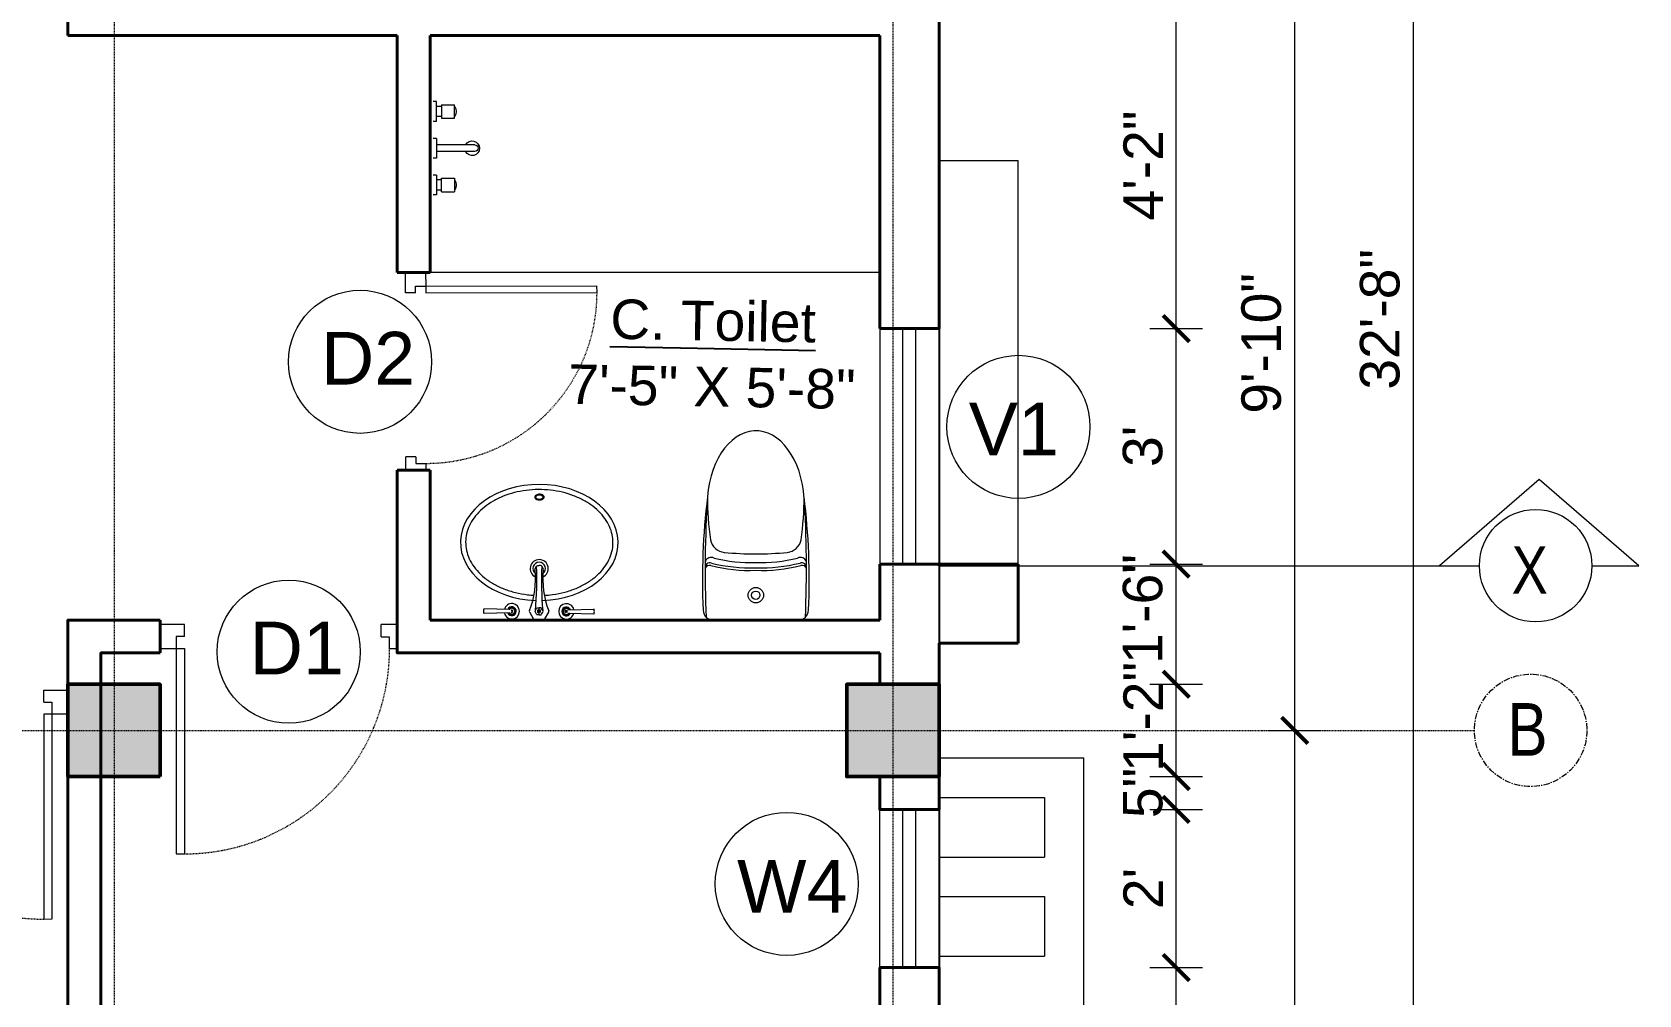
# Model space of a CAD drawing. Header units: inches. Extents: x 135267 to 147066, y -21506 to -19082.
# Drawn here: x 144658.7 to 144902.6, y -19693 to -19546.9 of the extents above; entities that cross this region are included whole.
import ezdxf

# ---------------------------------------------------------------- set-up
doc = ezdxf.new("R2010")
doc.units = ezdxf.units.IN
doc.header["$LTSCALE"] = 0.5
doc.header["$MEASUREMENT"] = 0
doc.header["$PDMODE"] = 66
doc.linetypes.add('CENTER', pattern=[2, 1.25, -0.25, 0.25, -0.25])
doc.linetypes.add('HIDDEN', pattern=[0.375, 0.25, -0.125])
for name, color, linetype, lineweight in [('Annotate-Lite.w', 177, 'Continuous', 9), ('Annotations-Bold.w', 177, 'Continuous', 13), ('C-COLUMN', 1, 'Continuous', 50), ('DIM', 4, 'Continuous', 5), ('DIM 1-100', 4, 'Continuous', 13), ('Door-Window.w', 4, 'Continuous', 15), ('Fittings', 9, 'Continuous', 5), ('Fixture-Fittings.w', 9, 'Continuous', 9), ('PARAPET', 50, 'Continuous', 13), ('TEXT', 220, 'Continuous', 9), ('Toilet', 7, 'Continuous', 25), ('wall', 1, 'Continuous', 40), ('window', 4, 'Continuous', 13)]:
    doc.layers.add(name, color=color, linetype=linetype, lineweight=lineweight)
doc.styles.add('ARAIL', font='ARIALN.TTF')
doc.styles.add('arial.', font='arial.ttf')
doc.styles.add('gaurav', font='arial.ttf')
doc.styles.get("Standard").update_dxf_attribs({"font": 'arial.ttf'})
doc.dimstyles.new('1 by 96', dxfattribs={"dimtxt": 6, "dimasz": 4, "dimexe": 4, "dimexo": 4, "dimgap": 2, "dimtad": 1, "dimdec": 0, "dimzin": 0, "dimdsep": 46, "dimlunit": 4, "dimtxsty": 'Standard', "dimblk": 'ARCHTICK', "dimcen": 0, "dimdle": 4, "dimadec": 0, "dimazin": 0, "dimtfac": 1, "dimtdec": 0, "dimtix": 1, "dimtofl": 0, "dimtmove": 1, "dimatfit": 3, "dimldrblk": 'ARCHTICK', "dimfxl": 4, "dimfxlon": 1, "dimtolj": 1, "dimtzin": 0, "dimlwd": -1, "dimlwe": -1, "dimarcsym": 0})

# ---------------------------------------------------------------- blocks, each defined once
blk = doc.blocks.new('3-0')
at = {"ltscale": 3}
for p, q in [((11063.05, 10097.68), (11065.97, 10099.9)), ((11065.97, 10099.9), (11066.71, 10098.92)), ((11063.05, 10097.68), (11064.53, 10095.73)), ((11065.25, 10097.81), (11066.71, 10098.92)), ((11065.99, 10096.84), (11065.25, 10097.81)), ((11065.99, 10096.84), (11064.53, 10095.73)), ((11085.5, 10074.13), (11110.32, 10092.96)), ((11111.05, 10091.97), (11110.32, 10092.96)), ((11086.24, 10073.15), (11111.05, 10091.97)), ((11084.04, 10073.02), (11082.57, 10071.91)), ((11084.04, 10073.02), (11084.78, 10072.04)), ((11084.78, 10072.04), (11086.24, 10073.15)), ((11086.24, 10073.15), (11085.5, 10074.13)), ((11087.72, 10071.2), (11086.24, 10073.15)), ((11082.57, 10071.91), (11084.79, 10068.98)), ((11084.79, 10068.98), (11087.72, 10071.2))]:
    blk.add_line(p, q, dxfattribs=at)
at = {"layer": 'Door-Window.w', "color": 9, "linetype": 'HIDDEN', "lineweight": 18}
blk.add_arc((11085.5, 10074.13), 31.16, 37.1906, 127.1465, dxfattribs=at)
blk = doc.blocks.new('tht')
for p in [(672498.79, -367827.02), (672511.67, -367827.02)]:
    blk.add_line(p, (672505.23, -367827.02))
for radius in [1.17, 0.634]:
    blk.add_circle((672505.23, -367823.24), radius)
for centre, radius, start, end in [((672598.59, -367820.91), 101.47, 172.8664, 182.5999), ((672667.29, -367819.26), 169.75, 176.3006, 182.4712), ((672541.19, -367808.57), 43.29, 179.6519, 188.297), ((672469.27, -367808.57), 43.29, 351.703, 0.3481), ((672411.87, -367820.91), 101.47, 357.4001, 7.1336), ((672343.17, -367819.26), 169.75, 357.5288, 3.6994), ((672500.68, -367814.39), 2.36, 190.4701, 264.6079), ((672509.78, -367814.39), 2.36, 275.3921, 349.5299), ((672498.28, -367819.07), 0.741, 72.3593, 185.9315), ((672498.21, -367819.43), 0.718, 73.3813, 156.4724), ((672498.46, -367818.44), 0.947, 62.2033, 161.9404), ((672504.3, -367795.78), 23.7, 255.6185, 272.2533), ((672504.3, -367795.78), 23.31, 255.6185, 272.2533), ((672504.3, -367796.55), 21.73, 255.6185, 272.4575), ((672505.55, -367762.72), 54.26, 264.6079, 269.6591), ((672504.91, -367762.72), 54.26, 270.3409, 275.3921), ((672506.16, -367796.55), 21.73, 267.5425, 284.3815), ((672506.16, -367795.78), 23.7, 267.7467, 284.3815), ((672506.16, -367795.78), 23.31, 267.7467, 284.3815), ((672512, -367818.44), 0.947, 18.0596, 117.7967), ((672512.18, -367819.07), 0.741, 354.0685, 107.6407), ((672512.25, -367819.43), 0.718, 23.5276, 106.6187), ((672498.79, -367825.44), 1.57, 182.5999, 270), ((672511.67, -367825.44), 1.57, 270, 357.4001)]:
    blk.add_arc(centre, radius, start, end)
blk.add_ellipse((672505.23, -367809.67), major_axis=(0, -11.39), ratio=0.648116, start_param=1.570796, end_param=4.592942)
blk = doc.blocks.new('A$C604E024C')
at = {"linetype": 'ByBlock'}
for p, q in [((-107.3, 6.3), (-198.2, 8.5)), ((-101.1, 4.4), (-101.1, -4.4)), ((-101.1, 4.4), (-100.5, 4.4)), ((-100.5, 4.4), (-100.5, 0.6)), ((-100.5, 0.6), (-96.6, 0.6)), ((-100.5, 0), (-100.5, -3.8)), ((-100.5, 0), (-96.6, 0)), ((-96.6, 4.4), (-96.6, 0.6)), ((-96.6, 4.4), (-96, 4.4)), ((-96, 4.4), (-96, -3.8)), ((-5.6, 4.4), (-5.6, -4.4)), ((-5.6, 4.4), (-5, 4.4)), ((-5, 4.4), (-5, -3.8)), ((0, 12.9), (0, -12.9)), ((1.2, 4.4), (1.2, -4.4)), ((1.2, 4.4), (3.5, 4.4)), ((1.8, 3.8), (1.8, 0.6)), ((1.8, 3.8), (3.5, 3.8)), ((1.8, 0.6), (3.5, 0.6)), ((100.4, 2.2), (101, 2.4)), ((107.3, 6.3), (198.2, 8.5)), ((199.2, 7.5), (199.2, -7.5)), ((-107.3, -6.3), (-198.2, -8.5)), ((-101.1, -4.4), (-100.5, -4.4)), ((-100.5, -3.8), (-100.5, -4.4)), ((-96.6, 0), (-96.6, -4.4)), ((-96.6, -4.4), (-96, -4.4)), ((-96, -3.8), (-96, -4.4)), ((-5.6, -4.4), (-1.2, -4.4)), ((-5, -3.8), (-1.2, -3.8)), ((-1.2, -3.8), (-1.2, -4.4)), ((1.2, -4.4), (3.5, -4.4)), ((1.8, 0), (1.8, -3.8)), ((1.8, 0), (3.5, 0)), ((1.8, -3.8), (3.5, -3.8)), ((100.4, -2.2), (101, -2.4)), ((107.3, -6.3), (198.2, -8.5))]:
    blk.add_line(p, q, dxfattribs=at)
for points in [[(34.8, -2.5), (34.8, -2.5, 0.267949), (34.8, 2.5), (19.6, 28.9, 0.267949), (15.2, 31.4), (-15.2, 31.4, 0.267949), (-19.6, 28.9), (-34.8, 2.5, 0.267949), (-34.8, -2.5)], [(0, 12.9), (-4.6, 12.9, 0.267949), (-8.9, 10.4), (-13.5, 2.5, 0.267949), (-13.5, -2.5), (-8.9, -10.4, 0.267949), (-4.6, -12.9), (0, -12.9)], [(0, 12.9), (4.6, 12.9, -0.267949), (8.9, 10.4), (13.5, 2.5, -0.267949), (13.5, -2.5), (8.9, -10.4, -0.267949), (4.6, -12.9), (0, -12.9)], [(-14.6, -149.3, 0.267949), (-14.6, -154.3), (-9.4, -163.2, 0.267949), (-5.1, -165.7), (0, -165.7)], [(14.6, -149.3, -0.267949), (14.6, -154.3), (9.5, -163.2, -0.267949), (5.2, -165.7), (0, -165.7)]]:
    blk.add_lwpolyline(points, format="xyb", dxfattribs=at)
for centre, radius, start, end in [((-148.2, 0), 51.6, 171.62848, 188.37152), ((-198.2, 7.5), 1, 88.57669, 180), ((-98.6, 0), 27.8, 193.93526, 166.06474), ((-98.6, 0), 16.1, 203.47719, 156.52281), ((-98.6, 0), 13.6, 207.82536, 152.17464), ((-98.6, 0), 10.7, 215.76651, 144.23349), ((3.5, 2.2), 2.2, 301.40481, 90), ((3.5, 2.2), 1.6, 270, 90.01417), ((3.5, -1.9), 2.5, 270, 62.70974), ((98.6, 0), 27.8, 13.93526, 346.06474), ((98.6, 0), 16.1, 23.47719, 336.52281), ((98.6, 0), 13.6, 27.82536, 332.17464), ((98.6, 0), 10.7, 35.76651, 324.23349), ((198.2, 7.5), 1, 0, 91.42331), ((-198.2, -7.5), 1, 180, 271.42331), ((-325.4, -117.3), 312.4, 354.13327, 21.56539), ((-1093.1, -109.8), 1085, 357.18281, 5.67785), ((3.5, -1.9), 1.9, 270, 90), ((1083.5, -109.3), 1075.4, 174.30277, 182.87364), ((324.5, -117.1), 311.5, 158.41566, 185.92552), ((198.2, -7.5), 1, 268.57669, 0)]:
    blk.add_arc(centre, radius, start, end, dxfattribs=at)
blk.add_ellipse((98.6, 0), major_axis=(0, 4.4), ratio=0.647537, start_param=-0.996154, end_param=4.137747, dxfattribs=at)
blk.add_open_spline([(100.4, 2.2), (100.2, 2.6), (100, 2.9), (99.5, 3.4), (99.3, 3.6), (98.9, 3.8), (98.7, 3.8), (98.6, 3.8), (98.4, 3.8), (98.1, 3.7), (97.7, 3.5), (97.5, 3.3), (97.1, 2.8), (96.9, 2.5), (96.6, 1.8), (96.5, 1.3), (96.3, 0.3), (96.3, -0.3), (96.5, -1.6), (96.7, -2.1), (97.1, -2.9), (97.4, -3.2), (97.9, -3.6), (98.1, -3.7), (98.6, -3.8), (98.8, -3.8), (99.3, -3.6), (99.6, -3.4), (100, -2.9), (100.2, -2.6), (100.4, -2.2)], degree=3, knots=[5.296065, 5.296065, 5.296065, 5.296065, 5.668493, 5.668493, 6.044953, 6.044953, 6.283185, 6.283185, 6.283185, 6.618814, 6.618814, 6.954443, 6.954443, 7.290072, 7.290072, 7.6257, 7.6257, 8.094621, 8.094621, 8.563542, 8.563542, 8.940002, 8.940002, 9.316461, 9.316461, 9.692921, 9.692921, 10.069381, 10.069381, 10.411893, 10.411893, 10.411893, 10.411893], dxfattribs=at)
blk = doc.blocks.new('basin')
for radius, start, end in [(1.14, 113.503, 66.2712), (0.79, 126.715, 52.8739)]:
    blk.add_arc((134195.31, -39122.53), radius, start, end)
blk.add_ellipse((134195.31, -39125.83), major_axis=(-9.97, 0), ratio=0.736887, start_param=4.757716, end_param=10.948885)
blk.add_ellipse((134195.31, -39131.57), major_axis=(0.448, 0), ratio=0.674502)
for points, knots in [([(134194.69, -39119.15), (134194.32, -39119.17), (134193.96, -39119.2), (134193.09, -39119.32), (134192.57, -39119.42), (134191.58, -39119.69), (134191.1, -39119.85), (134190.19, -39120.23), (134189.76, -39120.45), (134188.95, -39120.93), (134188.57, -39121.2), (134187.89, -39121.77), (134187.59, -39122.07), (134187.06, -39122.71), (134186.83, -39123.04), (134186.45, -39123.73), (134186.3, -39124.08), (134186.09, -39124.79), (134186.03, -39125.15), (134185.99, -39125.61), (134185.99, -39125.72), (134185.99, -39125.83), (134185.99, -39126.08), (134186.01, -39126.34), (134186.11, -39126.94), (134186.2, -39127.29), (134186.47, -39127.97), (134186.64, -39128.31), (134187.06, -39128.96), (134187.31, -39129.28), (134187.88, -39129.88), (134188.2, -39130.16), (134188.9, -39130.7), (134189.28, -39130.94), (134190.1, -39131.39), (134190.53, -39131.59), (134191.45, -39131.93), (134191.92, -39132.08), (134192.9, -39132.31), (134193.4, -39132.4), (134194.43, -39132.51), (134194.94, -39132.53), (134195.97, -39132.52), (134196.49, -39132.48), (134197.5, -39132.35), (134198, -39132.25), (134198.97, -39132), (134199.44, -39131.84), (134200.34, -39131.48), (134200.76, -39131.27), (134201.56, -39130.8), (134201.93, -39130.55), (134202.61, -39130), (134202.91, -39129.71), (134203.45, -39129.1), (134203.69, -39128.78), (134204.08, -39128.12), (134204.24, -39127.78), (134204.48, -39127.09), (134204.56, -39126.74), (134204.64, -39126.04), (134204.64, -39125.69), (134204.57, -39124.98), (134204.49, -39124.62), (134204.25, -39123.91), (134204.09, -39123.56), (134203.69, -39122.89), (134203.45, -39122.56), (134202.89, -39121.93), (134202.58, -39121.63), (134201.88, -39121.07), (134201.49, -39120.81), (134200.67, -39120.35), (134200.22, -39120.13), (134199.3, -39119.77), (134198.81, -39119.62), (134197.81, -39119.37), (134197.29, -39119.28), (134196.49, -39119.19), (134196.22, -39119.16), (134195.94, -39119.15)], [4.778413, 4.778413, 4.778413, 4.778413, 4.89303, 4.89303, 5.060537, 5.060537, 5.228045, 5.228045, 5.395552, 5.395552, 5.56306, 5.56306, 5.730567, 5.730567, 5.898075, 5.898075, 6.065582, 6.065582, 6.233089, 6.233089, 6.283185, 6.283185, 6.283185, 6.401225, 6.401225, 6.564378, 6.564378, 6.727532, 6.727532, 6.890685, 6.890685, 7.053839, 7.053839, 7.216992, 7.216992, 7.380146, 7.380146, 7.543299, 7.543299, 7.706452, 7.706452, 7.869606, 7.869606, 8.032759, 8.032759, 8.195913, 8.195913, 8.359066, 8.359066, 8.52222, 8.52222, 8.685373, 8.685373, 8.848527, 8.848527, 9.01168, 9.01168, 9.174834, 9.174834, 9.337987, 9.337987, 9.501141, 9.501141, 9.668648, 9.668648, 9.836155, 9.836155, 10.003663, 10.003663, 10.17117, 10.17117, 10.338678, 10.338678, 10.506185, 10.506185, 10.673693, 10.673693, 10.8412, 10.8412, 10.929386, 10.929386, 10.929386, 10.929386]), ([(134195.86, -39131.57), (134195.86, -39131.55), (134195.86, -39131.52), (134195.84, -39131.46), (134195.83, -39131.44), (134195.79, -39131.36), (134195.75, -39131.32), (134195.66, -39131.25), (134195.6, -39131.23), (134195.46, -39131.18), (134195.36, -39131.16), (134195.17, -39131.17), (134195.07, -39131.2), (134194.94, -39131.27), (134194.9, -39131.3), (134194.83, -39131.37), (134194.8, -39131.4), (134194.77, -39131.48), (134194.76, -39131.52), (134194.75, -39131.6), (134194.76, -39131.65), (134194.79, -39131.73), (134194.81, -39131.76), (134194.87, -39131.83), (134194.9, -39131.86), (134194.98, -39131.9), (134195.02, -39131.92), (134195.15, -39131.97), (134195.25, -39131.99), (134195.44, -39131.98), (134195.54, -39131.95), (134195.67, -39131.89), (134195.72, -39131.85), (134195.79, -39131.78), (134195.81, -39131.75), (134195.85, -39131.67), (134195.86, -39131.63), (134195.86, -39131.58), (134195.86, -39131.58), (134195.86, -39131.57)], [0, 0, 0, 0, 0.188397, 0.188397, 0.376794, 0.376794, 0.73698, 0.73698, 1.097166, 1.097166, 1.657793, 1.657793, 2.21842, 2.21842, 2.564182, 2.564182, 2.840364, 2.840364, 3.116547, 3.116547, 3.39273, 3.39273, 3.668913, 3.668913, 3.945096, 3.945096, 4.221279, 4.221279, 4.783807, 4.783807, 5.346334, 5.346334, 5.697184, 5.697184, 5.974645, 5.974645, 6.252106, 6.252106, 6.283185, 6.283185, 6.283185, 6.283185])]:
    blk.add_open_spline(points, degree=3, knots=knots)
at = {"xscale": 0.03499430959345774, "yscale": 0.03499430959345774, "zscale": 0.03499430959345774, "rotation": 359.9929103328581}
blk.add_blockref('A$C604E024C', (134195.31, -39117.12), dxfattribs=at)
blk = doc.blocks.new('dhftx')
for p, q in [((6364.08, -39064.57), (6364.08, -39064.07)), ((6367.08, -39064.57), (6364.08, -39064.57)), ((6364.56, -39065.3), (6366.6, -39065.3)), ((6364.56, -39065.3), (6364.56, -39067.3)), ((6364.81, -39065.3), (6364.81, -39064.57)), ((6366.34, -39065.3), (6366.34, -39064.57)), ((6366.6, -39065.3), (6366.6, -39067.3)), ((6367.08, -39064.57), (6367.08, -39064.07)), ((6369.66, -39064.57), (6369.66, -39064.07)), ((6369.66, -39064.57), (6372.66, -39064.57)), ((6370.66, -39070.39), (6370.66, -39064.57)), ((6371.66, -39070.39), (6371.66, -39064.57)), ((6372.66, -39064.57), (6372.66, -39064.07)), ((6375.23, -39064.57), (6375.23, -39064.07)), ((6375.23, -39064.57), (6378.23, -39064.57)), ((6377.76, -39065.3), (6375.71, -39065.3)), ((6375.71, -39065.3), (6375.71, -39067.3)), ((6375.97, -39065.3), (6375.97, -39064.57)), ((6377.5, -39065.3), (6377.5, -39064.57)), ((6377.76, -39065.3), (6377.76, -39067.3)), ((6378.23, -39064.57), (6378.23, -39064.07)), ((6366.6, -39067.3), (6364.56, -39067.3)), ((6375.71, -39067.3), (6377.76, -39067.3))]:
    blk.add_line(p, q)
for centre, radius, start, end in [((6365.58, -39065.87), 1.66, 240.1832, 299.8168), ((6376.73, -39065.87), 1.66, 240.1832, 299.8168), ((6371.16, -39069.97), 1.11, 116.7926, 63.2074), ((6371.16, -39070.39), 0.5, 180, 0)]:
    blk.add_arc(centre, radius, start, end)
blk = doc.blocks.new('_ArchTick')
at = {"color": 0, "linetype": 'ByBlock', "const_width": 0.15}
blk.add_lwpolyline([(-0.5, -0.5), (0.5, 0.5)], dxfattribs=at)
blk = doc.blocks.new('*D187')
at = {"layer": 'Defpoints', "color": 0, "transparency": 16777216}
for p in [(144796.38, -19688.89), (144832.38, -19688.89), (144796.38, -19743.54)]:
    blk.add_point(p, dxfattribs=at)
at = {"layer": 'DIM 1-100', "color": 0, "transparency": 16777216}
for p, q in [((144832.38, -19747.54), (144832.38, -19684.89)), ((144828.38, -19688.89), (144836.38, -19688.89)), ((144828.38, -19743.54), (144836.38, -19743.54))]:
    blk.add_line(p, q, dxfattribs=at)
at = {"layer": 'DIM 1-100', "color": 0, "transparency": 16777216, "xscale": 4, "yscale": 4, "zscale": 4}
for p, rotation in [((144832.38, -19688.89), 90), ((144832.38, -19743.54), 270)]:
    blk.add_blockref('_ArchTick', p, dxfattribs=dict(at, rotation=rotation))
at = {"layer": 'DIM 1-100', "color": 0, "transparency": 16777216, "insert": (144827.38, -19716.22), "char_height": 6, "attachment_point": 5, "rotation": 90}
blk.add_mtext('\\A1;4\'-7"', dxfattribs=at)
blk = doc.blocks.new('*D188')
at = {"layer": 'Defpoints', "color": 0, "transparency": 16777216}
for p in [(144796.38, -19664.89), (144832.38, -19664.89), (144796.38, -19688.89)]:
    blk.add_point(p, dxfattribs=at)
at = {"layer": 'DIM 1-100', "color": 0, "transparency": 16777216}
for p, q in [((144832.38, -19692.89), (144832.38, -19660.89)), ((144828.38, -19664.89), (144836.38, -19664.89)), ((144828.38, -19688.89), (144836.38, -19688.89))]:
    blk.add_line(p, q, dxfattribs=at)
at = {"layer": 'DIM 1-100', "color": 0, "transparency": 16777216, "xscale": 4, "yscale": 4, "zscale": 4}
for p, rotation in [((144832.38, -19664.89), 90), ((144832.38, -19688.89), 270)]:
    blk.add_blockref('_ArchTick', p, dxfattribs=dict(at, rotation=rotation))
at = {"layer": 'DIM 1-100', "color": 0, "transparency": 16777216, "insert": (144827.37, -19676.89), "char_height": 6, "attachment_point": 5, "rotation": 90}
blk.add_mtext("\\A1;2'", dxfattribs=at)
blk = doc.blocks.new('*D189')
at = {"layer": 'Defpoints', "color": 0, "transparency": 16777216}
for p in [(144796.38, -19659.89), (144832.38, -19659.89), (144796.38, -19664.89)]:
    blk.add_point(p, dxfattribs=at)
at = {"layer": 'DIM 1-100', "color": 0, "transparency": 16777216}
for p, q in [((144828.38, -19659.89), (144836.38, -19659.89)), ((144828.38, -19664.89), (144836.38, -19664.89))]:
    blk.add_line(p, q, dxfattribs=at)
at = {"layer": 'DIM 1-100', "color": 0, "transparency": 16777216, "insert": (144827.33, -19662.39), "char_height": 6, "attachment_point": 5, "rotation": 90}
blk.add_mtext('\\A1;5"', dxfattribs=at)
blk = doc.blocks.new('*D190')
at = {"layer": 'Defpoints', "color": 0, "transparency": 16777216}
for p in [(144796.38, -19645.89), (144832.38, -19645.89), (144796.38, -19659.89)]:
    blk.add_point(p, dxfattribs=at)
at = {"layer": 'DIM 1-100', "color": 0, "transparency": 16777216}
for p, q in [((144832.38, -19663.89), (144832.38, -19641.89)), ((144828.38, -19645.89), (144836.38, -19645.89)), ((144828.38, -19659.89), (144836.38, -19659.89))]:
    blk.add_line(p, q, dxfattribs=at)
at = {"layer": 'DIM 1-100', "color": 0, "transparency": 16777216, "xscale": 4, "yscale": 4, "zscale": 4}
for p, rotation in [((144832.38, -19645.89), 90), ((144832.38, -19659.89), 270)]:
    blk.add_blockref('_ArchTick', p, dxfattribs=dict(at, rotation=rotation))
at = {"layer": 'DIM 1-100', "color": 0, "transparency": 16777216, "insert": (144827.37, -19650.84), "char_height": 6, "attachment_point": 5, "rotation": 90}
blk.add_mtext('\\A1;1\'-2"', dxfattribs=at)
blk = doc.blocks.new('*D191')
at = {"layer": 'Defpoints', "color": 0, "transparency": 16777216}
for p in [(144796.38, -19627.64), (144832.38, -19627.64), (144796.38, -19645.89)]:
    blk.add_point(p, dxfattribs=at)
at = {"layer": 'DIM 1-100', "color": 0, "transparency": 16777216}
for p, q in [((144832.38, -19649.89), (144832.38, -19623.64)), ((144828.38, -19627.64), (144836.38, -19627.64)), ((144828.38, -19645.89), (144836.38, -19645.89))]:
    blk.add_line(p, q, dxfattribs=at)
at = {"layer": 'DIM 1-100', "color": 0, "transparency": 16777216, "xscale": 4, "yscale": 4, "zscale": 4}
for p, rotation in [((144832.38, -19627.64), 90), ((144832.38, -19645.89), 270)]:
    blk.add_blockref('_ArchTick', p, dxfattribs=dict(at, rotation=rotation))
at = {"layer": 'DIM 1-100', "color": 0, "transparency": 16777216, "insert": (144827.32, -19634.47), "char_height": 6, "attachment_point": 5, "rotation": 90}
blk.add_mtext('\\A1;1\'-6"', dxfattribs=at)
blk = doc.blocks.new('*D192')
at = {"layer": 'Defpoints', "color": 0, "transparency": 16777216}
for p in [(144796.38, -19591.89), (144832.38, -19591.89), (144796.38, -19627.64)]:
    blk.add_point(p, dxfattribs=at)
at = {"layer": 'DIM 1-100', "color": 0, "transparency": 16777216}
for p, q in [((144832.38, -19631.64), (144832.38, -19587.89)), ((144828.38, -19591.89), (144836.38, -19591.89)), ((144828.38, -19627.64), (144836.38, -19627.64))]:
    blk.add_line(p, q, dxfattribs=at)
at = {"layer": 'DIM 1-100', "color": 0, "transparency": 16777216, "xscale": 4, "yscale": 4, "zscale": 4}
for p, rotation in [((144832.38, -19591.89), 90), ((144832.38, -19627.64), 270)]:
    blk.add_blockref('_ArchTick', p, dxfattribs=dict(at, rotation=rotation))
at = {"layer": 'DIM 1-100', "color": 0, "transparency": 16777216, "insert": (144827.32, -19609.77), "char_height": 6, "attachment_point": 5, "rotation": 90}
blk.add_mtext("\\A1;3'", dxfattribs=at)
blk = doc.blocks.new('*D193')
at = {"layer": 'Defpoints', "color": 0, "transparency": 16777216}
for p in [(144796.38, -19542.39), (144832.38, -19542.39), (144796.38, -19591.89)]:
    blk.add_point(p, dxfattribs=at)
at = {"layer": 'DIM 1-100', "color": 0, "transparency": 16777216}
for p, q in [((144832.38, -19595.89), (144832.38, -19538.39)), ((144828.38, -19542.39), (144836.38, -19542.39)), ((144828.38, -19591.89), (144836.38, -19591.89))]:
    blk.add_line(p, q, dxfattribs=at)
at = {"layer": 'DIM 1-100', "color": 0, "transparency": 16777216, "xscale": 4, "yscale": 4, "zscale": 4}
for p, rotation in [((144832.38, -19542.39), 90), ((144832.38, -19591.89), 270)]:
    blk.add_blockref('_ArchTick', p, dxfattribs=dict(at, rotation=rotation))
at = {"layer": 'DIM 1-100', "color": 0, "transparency": 16777216, "insert": (144827.37, -19567.14), "char_height": 6, "attachment_point": 5, "rotation": 90}
blk.add_mtext('\\A1;4\'-2"', dxfattribs=at)
blk = doc.blocks.new('*D200')
at = {"layer": 'Defpoints', "color": 0, "transparency": 16777216}
for p in [(144796.38, -19652.89), (144850.38, -19652.89), (144796.38, -19779.54)]:
    blk.add_point(p, dxfattribs=at)
at = {"layer": 'DIM 1-100', "color": 0, "transparency": 16777216}
for p, q in [((144850.38, -19783.54), (144850.38, -19648.89)), ((144846.38, -19652.89), (144854.38, -19652.89)), ((144846.38, -19779.54), (144854.38, -19779.54))]:
    blk.add_line(p, q, dxfattribs=at)
at = {"layer": 'DIM 1-100', "color": 0, "transparency": 16777216, "xscale": 4, "yscale": 4, "zscale": 4}
for p, rotation in [((144850.38, -19652.89), 90), ((144850.38, -19779.54), 270)]:
    blk.add_blockref('_ArchTick', p, dxfattribs=dict(at, rotation=rotation))
at = {"layer": 'DIM 1-100', "color": 0, "transparency": 16777216, "insert": (144845.32, -19716.22), "char_height": 6, "attachment_point": 5, "rotation": 90}
blk.add_mtext('\\A1;10\'-7"', dxfattribs=at)
blk = doc.blocks.new('*D201')
at = {"layer": 'Defpoints', "color": 0, "transparency": 16777216}
for p in [(144796.38, -19535.39), (144850.38, -19535.39), (144796.38, -19652.89)]:
    blk.add_point(p, dxfattribs=at)
at = {"layer": 'DIM 1-100', "color": 0, "transparency": 16777216}
for p, q in [((144850.38, -19656.89), (144850.38, -19531.39)), ((144846.38, -19535.39), (144854.38, -19535.39)), ((144846.38, -19652.89), (144854.38, -19652.89))]:
    blk.add_line(p, q, dxfattribs=at)
at = {"layer": 'DIM 1-100', "color": 0, "transparency": 16777216, "xscale": 4, "yscale": 4, "zscale": 4}
for p, rotation in [((144850.38, -19535.39), 90), ((144850.38, -19652.89), 270)]:
    blk.add_blockref('_ArchTick', p, dxfattribs=dict(at, rotation=rotation))
at = {"layer": 'DIM 1-100', "color": 0, "transparency": 16777216, "insert": (144845.32, -19594.14), "char_height": 6, "attachment_point": 5, "rotation": 90}
blk.add_mtext('\\A1;9\'-10"', dxfattribs=at)
blk = doc.blocks.new('*D203')
at = {"layer": 'Defpoints', "color": 0, "transparency": 16777216}
for p in [(144796.38, -19394.44), (144796.38, -19786.54), (144868.38, -19786.54)]:
    blk.add_point(p, dxfattribs=at)
at = {"layer": 'DIM 1-100', "color": 0, "transparency": 16777216}
for p, q in [((144868.38, -19390.44), (144868.38, -19790.54)), ((144864.38, -19394.44), (144872.38, -19394.44)), ((144864.38, -19786.54), (144872.38, -19786.54))]:
    blk.add_line(p, q, dxfattribs=at)
at = {"layer": 'DIM 1-100', "color": 0, "transparency": 16777216, "xscale": 4, "yscale": 4, "zscale": 4}
for p, rotation in [((144868.38, -19394.44), 90), ((144868.38, -19786.54), 270)]:
    blk.add_blockref('_ArchTick', p, dxfattribs=dict(at, rotation=rotation))
at = {"layer": 'DIM 1-100', "color": 0, "transparency": 16777216, "insert": (144863.32, -19590.49), "char_height": 6, "attachment_point": 5, "rotation": 90}
blk.add_mtext('\\A1;32\'-8"', dxfattribs=at)

msp = doc.modelspace()

# ---------------------------------------------------------------- hatches: boundary and pattern name
at = {"layer": 'C-COLUMN'}
h = msp.add_hatch(color=256, dxfattribs=at)
h.dxf.hatch_style = 1
h.paths.add_polyline_path([(144664.15, -19645.89), (144664.15, -19659.89), (144678.15, -19659.89), (144678.15, -19645.89)])
h = msp.add_hatch(color=256, dxfattribs=at)
h.dxf.hatch_style = 1
h.paths.add_polyline_path([(144782.38, -19645.89), (144782.38, -19659.89), (144796.38, -19659.89), (144796.38, -19645.89)])

# ---------------------------------------------------------------- linework, layer by layer
at = {"layer": 'Annotate-Lite.w', "ltscale": 0.005}
for centre in [(144708.49, -19596.94), (144808.44, -19606.81), (144697.67, -19640.95), (144773.27, -19676.19)]:
    msp.add_circle(centre, 10.86, dxfattribs=at)
at = {"layer": 'Annotations-Bold.w', "linetype": 'CENTER', "ltscale": 0.3}
for p, q in [((144671.15, -19309.32), (144671.15, -19869.54)), ((144789.38, -19309.32), (144789.38, -19869.54)), ((144430.9, -19652.89), (144877.65, -19652.89))]:
    msp.add_line(p, q, dxfattribs=at)
at = {"layer": 'Annotations-Bold.w', "linetype": 'CENTER', "ltscale": 1.5}
msp.add_circle((144886.19, -19652.89), 8.53, dxfattribs=at)
at = {"layer": 'C-COLUMN'}
for points in [[(144678.15, -19659.89), (144678.15, -19645.89), (144664.15, -19645.89), (144664.15, -19659.89)], [(144796.38, -19659.89), (144796.38, -19645.89), (144782.38, -19645.89), (144782.38, -19659.89)]]:
    msp.add_lwpolyline(points, close=True, dxfattribs=at)
at = {"layer": 'Defpoints'}
msp.add_lwpolyline([(144553.62, -19384.86), (144796.38, -19394.44), (144796.38, -19786.54), (144492.99, -19786.43), (144553.62, -19384.86)], dxfattribs=at)
at = {"layer": 'DIM'}
for p, q in [((144787.38, -19688.89), (144787.38, -19664.89)), ((144790.88, -19688.89), (144790.88, -19664.89)), ((144792.88, -19688.89), (144792.88, -19664.89)), ((144796.38, -19664.89), (144796.38, -19688.89))]:
    msp.add_line(p, q, dxfattribs=at)
at = {"layer": 'Fittings'}
msp.add_line((144787.38, -19583.39), (144719.15, -19583.39), dxfattribs=at)
at = {"layer": 'PARAPET', "ltscale": 100}
for p, q in [((144796.38, -19566.39), (144808.38, -19566.39)), ((144808.38, -19627.64), (144808.38, -19566.39)), ((144796.38, -19657.06), (144818.38, -19657.06)), ((144796.38, -19657.06), (144812.38, -19657.06)), ((144818.38, -19808.87), (144818.38, -19657.06)), ((144796.38, -19663.06), (144812.38, -19663.06)), ((144812.38, -19663.06), (144812.38, -19672.12)), ((144796.38, -19672.12), (144812.38, -19672.12)), ((144796.38, -19678.12), (144812.38, -19678.12)), ((144812.38, -19678.12), (144812.38, -19687.18)), ((144796.38, -19687.18), (144812.38, -19687.18))]:
    msp.add_line(p, q, dxfattribs=at)
at = {"layer": 'TEXT'}
for points in [[(144895.48, -19627.89), (144902.62, -19627.89), (144887.48, -19614.81), (144872.34, -19627.89)], [(144796.38, -19627.89), (144878.41, -19627.89)]]:
    msp.add_lwpolyline(points, dxfattribs=at)
msp.add_circle((144886.95, -19627.89), 8.53, dxfattribs=at)
at = {"layer": 'Toilet', "linetype": 'HIDDEN', "ltscale": 100}
msp.add_line((144796.38, -19591.89), (144796.38, -19394.44), dxfattribs=at)
at = {"layer": 'wall'}
for p, q in [((144664.15, -19542.39), (144664.15, -19547.39)), ((144796.38, -19591.89), (144796.38, -19542.39)), ((144714.15, -19547.39), (144664.15, -19547.39)), ((144714.15, -19583.39), (144714.15, -19547.39)), ((144787.38, -19547.39), (144719.15, -19547.39)), ((144719.15, -19583.39), (144719.15, -19547.39)), ((144787.38, -19591.89), (144787.38, -19547.39)), ((144719.15, -19583.39), (144714.15, -19583.39)), ((144787.38, -19591.89), (144796.38, -19591.89)), ((144719.15, -19613.39), (144714.15, -19613.39)), ((144719.15, -19636.14), (144719.15, -19613.39)), ((144787.38, -19627.64), (144796.38, -19627.64)), ((144808.38, -19627.64), (144796.38, -19627.64)), ((144808.38, -19627.64), (144808.38, -19639.64)), ((144678.15, -19636.14), (144678.15, -19641.14)), ((144787.38, -19636.14), (144719.15, -19636.14)), ((144808.38, -19639.64), (144796.38, -19639.64)), ((144796.38, -19688.89), (144787.38, -19688.89)), ((144796.38, -19743.54), (144796.38, -19688.89))]:
    msp.add_line(p, q, dxfattribs=at)
for points in [[(144714.15, -19613.39), (144714.15, -19641.14), (144787.38, -19641.14)], [(144787.38, -19636.14), (144787.38, -19627.64)], [(144796.38, -19627.89), (144796.38, -19627.64)], [(144664.15, -19786.54), (144664.15, -19636.14), (144678.15, -19636.14)], [(144669.15, -19786.54), (144669.15, -19641.14), (144678.15, -19641.14)], [(144787.38, -19645.89), (144787.38, -19641.14)], [(144796.38, -19645.89), (144796.38, -19639.64)], [(144787.38, -19743.54), (144787.38, -19688.89)]]:
    msp.add_lwpolyline(points, dxfattribs=at)
msp.add_lwpolyline([(144796.38, -19664.89), (144796.38, -19659.89), (144787.38, -19659.89), (144787.38, -19664.89)], close=True, dxfattribs=at)
at = {"layer": 'window'}
for p, q in [((144787.38, -19591.89), (144787.38, -19627.64)), ((144790.88, -19627.64), (144790.88, -19591.89)), ((144792.88, -19627.64), (144792.88, -19591.89)), ((144796.38, -19627.64), (144796.38, -19591.89))]:
    msp.add_line(p, q, dxfattribs=at)

# ---------------------------------------------------------------- block references
at = {"layer": 'Door-Window.w', "linetype": 'ByBlock'}
for p, xscale, yscale, zscale, rotation in [((143316.72, -34353.84), -0.9929335375360637, 0.9929335375360642, 0.9929335375360642, 307.1908588396141), ((132285.83, -18499.49), -0.8331589850765497, 0.8331589850765497, 0.8331589850765497, 217.2669371386873), ((143357.59, -4723.08), 0.9997905232426019, 0.9997905232426019, 0.9997905232426019, 232.8094047608389), ((145984.71, -4733.04), -0.9997905232426018, 0.9997905232426019, 0.9997905232426019, 127.1905952391612)]:
    msp.add_blockref('3-0', p, dxfattribs=dict(at, xscale=xscale, yscale=yscale, zscale=zscale, rotation=rotation))
at = {"layer": 'Fixture-Fittings.w', "ltscale": 0.005, "xscale": -1, "rotation": 90}
msp.add_blockref('dhftx', (105655.54, -13193.36), dxfattribs=at)
at = {"layer": 'Fixture-Fittings.w', "ltscale": 0.005, "rotation": 0.002832215059223271}
msp.add_blockref('tht', (-527754.84, 348157.63), dxfattribs=at)
at = {"layer": 'Fixture-Fittings.w', "ltscale": 0.005, "xscale": 1.2, "yscale": 1.2, "zscale": 1.2, "rotation": 179.8162792775196}
msp.add_blockref('basin', (305618.7, -67091.48), dxfattribs=at)

# ---------------------------------------------------------------- texts
at = {"layer": 'Annotate-Lite.w', "ltscale": 0.005, "char_height": 8, "attachment_point": 1, "style": 'gaurav'}
for s, insert in [('D2', (144702.57, -19592.39)), ('V1', (144800.9, -19603.16)), ('D1', (144691.75, -19636.39)), ('W4', (144765.72, -19672.54))]:
    msp.add_mtext_dynamic_manual_height_columns(s, width=8, gutter_width=100, heights=[0], dxfattribs=dict(at, insert=insert))
at = {"layer": 'Annotations-Bold.w', "linetype": 'CENTER', "ltscale": 1.5, "insert": (144882.65, -19648.75), "char_height": 8, "attachment_point": 1, "style": 'ARAIL'}
msp.add_mtext_dynamic_manual_height_columns('B', width=6.5393, gutter_width=100, heights=[0], dxfattribs=at)
at = {"layer": 'TEXT', "lineweight": -2, "insert": (144762, -19595.76), "char_height": 6, "width": 127.5059, "attachment_point": 5, "rotation": 358.9441, "style": 'arial.'}
msp.add_mtext('{\\LC. Toilet\\P}7\'-5" X 5\'-8"', dxfattribs=at)
at = {"layer": 'TEXT', "insert": (144883.3, -19624.94), "char_height": 7.2, "attachment_point": 1, "style": 'ARAIL'}
msp.add_mtext_dynamic_manual_height_columns('X', width=125.4648, gutter_width=90, heights=[0], dxfattribs=at)

# ---------------------------------------------------------------- dimensions: what is measured, and where the dimension line sits
at = {"layer": 'DIM 1-100'}
for base, p1, p2, picture, middle in [((144868.38, -19786.54), (144796.38, -19394.44), (144796.38, -19786.54), '*D203', (144863.32, -19590.49)), ((144850.38253071, -19535.39210025), (144796.38253071, -19652.89210025), (144796.38253071, -19535.39210025), '*D201', (144845.31909278, -19594.14210025)), ((144832.38253071, -19542.39210025), (144796.38253071, -19591.89210025), (144796.38253071, -19542.39210025), '*D193', (144827.3702524, -19567.14210025)), ((144832.38, -19591.89), (144796.38, -19627.64), (144796.38, -19591.89), '*D192', (144827.32, -19609.77)), ((144850.38, -19652.89), (144796.38, -19779.54), (144796.38, -19652.89), '*D200', (144845.32, -19716.22)), ((144832.38, -19659.89), (144796.38, -19664.89), (144796.38, -19659.89), '*D189', (144827.33, -19662.39)), ((144832.38, -19664.89), (144796.38, -19688.89), (144796.38, -19664.89), '*D188', (144827.37, -19676.89)), ((144832.38, -19688.89), (144796.38, -19743.54), (144796.38, -19688.89), '*D187', (144827.38, -19716.22))]:
    dim = msp.add_linear_dim(base=base, p1=p1, p2=p2, angle=90, dimstyle='1 by 96', dxfattribs=at)
    dim.commit()
    dim.dimension.update_dxf_attribs({"geometry": picture, "text_midpoint": middle})
for base, p1, p2, picture, middle in [((144832.38, -19627.64), (144796.38, -19645.89), (144796.38, -19627.64), '*D191', (144832.38, -19634.47)), ((144832.38, -19645.89), (144796.38, -19659.89), (144796.38, -19645.89), '*D190', (144832.38, -19650.84))]:
    dim = msp.add_linear_dim(base=base, p1=p1, p2=p2, angle=90, dimstyle='1 by 96', dxfattribs=at)
    dim.commit()
    dim.dimension.update_dxf_attribs({"geometry": picture, "text_midpoint": middle, "dimtype": 160})

doc.saveas('drawing.dxf')
